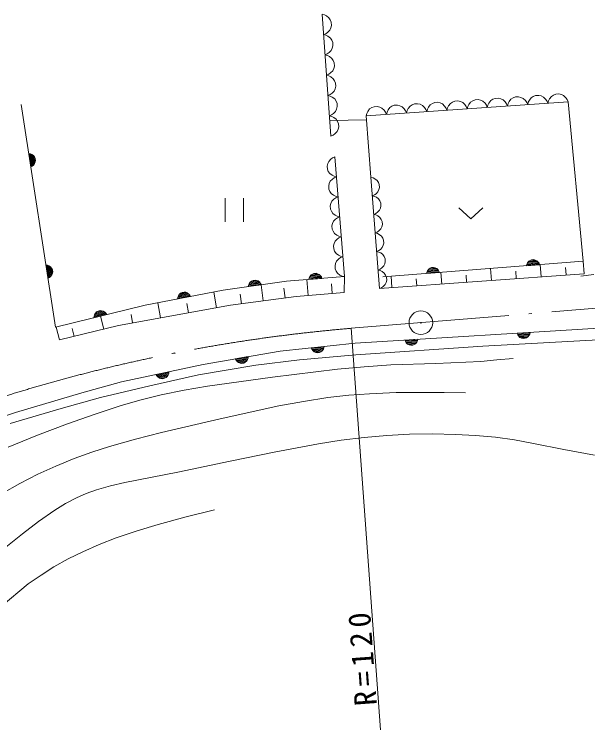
# Model space of a CAD drawing. Units: millimetres, scale not verified. Extents: x -625 to 708451, y -625 to 363079.
# Drawn here: x 256605 to 300098, y 247305 to 301595 of the extents above; entities that cross this region are included whole.
import ezdxf

# ---------------------------------------------------------------- set-up
doc = ezdxf.new("R2010")
doc.units = ezdxf.units.MM
doc.header["$LTSCALE"] = 1000
doc.linetypes.add('LONG_DASHED_DOTTED', pattern=[15.25, 12, -1.5, 0.25, -1.5])
doc.layers.add('S-SUV', color=7, linetype='Continuous', lineweight=13)
doc.styles.add('ＭＳ ゴシック', font='')
doc.styles.get('ＭＳ ゴシック').set_extended_font_data('MS Gothic')

msp = doc.modelspace()

# ---------------------------------------------------------------- linework, layer by layer
at = {"layer": 'S-SUV'}
for p, q in [((279950, 301595), (280610, 292354)), ((280132, 301546), (279950, 301595)), ((280288, 301468), (280132, 301546)), ((280468, 301330), (280288, 301468)), ((280573, 301167), (280468, 301330)), ((280644, 300991), (280573, 301167)), ((280661, 300752), (280644, 300991)), ((280233, 300125), (280377, 300229)), ((280377, 300229), (280536, 300391)), ((280536, 300391), (280616, 300567)), ((280616, 300567), (280661, 300752)), ((280060, 300055), (280233, 300125)), ((280242, 300006), (280060, 300055)), ((280398, 299928), (280242, 300006)), ((280578, 299790), (280398, 299928)), ((280683, 299627), (280578, 299790)), ((280754, 299451), (280683, 299627)), ((280726, 299027), (280771, 299212)), ((280771, 299212), (280754, 299451)), ((280343, 298585), (280487, 298688)), ((280487, 298688), (280646, 298851)), ((280646, 298851), (280726, 299027)), ((280170, 298515), (280343, 298585)), ((280352, 298466), (280170, 298515)), ((280508, 298388), (280352, 298466)), ((280688, 298250), (280508, 298388)), ((280793, 298087), (280688, 298250)), ((280864, 297910), (280793, 298087)), ((280836, 297487), (280881, 297672)), ((280881, 297672), (280864, 297910)), ((280280, 296975), (280453, 297045)), ((280462, 296926), (280280, 296975)), ((280453, 297045), (280597, 297148)), ((280597, 297148), (280756, 297311)), ((280756, 297311), (280836, 297487)), ((280618, 296848), (280462, 296926)), ((280799, 296710), (280618, 296848)), ((280903, 296547), (280799, 296710)), ((280974, 296370), (280903, 296547)), ((280866, 295770), (280946, 295946)), ((280946, 295946), (280991, 296131)), ((280991, 296131), (280974, 296370)), ((280390, 295435), (280563, 295505)), ((280572, 295386), (280390, 295435)), ((280563, 295505), (280707, 295608)), ((280728, 295308), (280572, 295386)), ((280707, 295608), (280866, 295770)), ((294854, 295338), (294617, 295321)), ((295038, 295293), (294854, 295338)), ((295972, 295357), (295810, 295254)), ((296148, 295427), (295972, 295357)), ((296385, 295443), (296148, 295427)), ((296569, 295398), (296385, 295443)), ((296744, 295318), (296569, 295398)), ((297341, 295359), (297204, 295181)), ((297503, 295463), (297341, 295359)), ((297679, 295533), (297503, 295463)), ((297917, 295549), (297679, 295533)), ((298101, 295504), (297917, 295549)), ((298275, 295424), (298101, 295504)), ((298436, 295266), (298275, 295424)), ((280909, 295170), (280728, 295308)), ((281013, 295007), (280909, 295170)), ((281084, 294830), (281013, 295007)), ((281101, 294591), (281084, 294830)), ((283295, 293894), (298608, 294951)), ((287197, 294810), (286960, 294793)), ((287381, 294765), (287197, 294810)), ((288315, 294829), (288153, 294726)), ((288491, 294899), (288315, 294829)), ((288729, 294915), (288491, 294899)), ((288913, 294870), (288729, 294915)), ((289087, 294790), (288913, 294870)), ((289685, 294831), (289547, 294653)), ((289847, 294935), (289685, 294831)), ((290023, 295005), (289847, 294935)), ((290260, 295021), (290023, 295005)), ((290444, 294976), (290260, 295021)), ((290619, 294896), (290444, 294976)), ((290780, 294738), (290619, 294896)), ((291216, 294937), (291078, 294758)), ((291378, 295040), (291216, 294937)), ((291554, 295110), (291378, 295040)), ((291791, 295127), (291554, 295110)), ((291975, 295082), (291791, 295127)), ((292150, 295001), (291975, 295082)), ((292311, 294843), (292150, 295001)), ((292413, 294700), (292311, 294843)), ((292610, 294864), (292532, 294708)), ((292747, 295043), (292610, 294864)), ((292909, 295146), (292747, 295043)), ((293085, 295216), (292909, 295146)), ((293323, 295232), (293085, 295216)), ((293507, 295187), (293323, 295232)), ((293681, 295107), (293507, 295187)), ((293842, 294949), (293681, 295107)), ((293944, 294806), (293842, 294949)), ((294014, 294634), (293944, 294806)), ((294063, 294814), (294014, 294634)), ((294141, 294969), (294063, 294814)), ((294279, 295148), (294141, 294969)), ((294441, 295252), (294279, 295148)), ((294617, 295321), (294441, 295252)), ((295213, 295213), (295038, 295293)), ((295374, 295054), (295213, 295213)), ((295476, 294911), (295374, 295054)), ((295545, 294739), (295476, 294911)), ((295594, 294920), (295545, 294739)), ((295672, 295075), (295594, 294920)), ((295810, 295254), (295672, 295075)), ((296905, 295160), (296744, 295318)), ((297007, 295017), (296905, 295160)), ((297077, 294845), (297007, 295017)), ((297126, 295025), (297077, 294845)), ((297204, 295181), (297126, 295025)), ((298539, 295123), (298436, 295266)), ((298608, 294951), (298539, 295123)), ((298608, 294951), (299752, 282849)), ((257128, 294747), (259741, 277849)), ((280976, 294230), (281056, 294406)), ((281056, 294406), (281101, 294591)), ((283559, 294409), (283422, 294230)), ((283721, 294512), (283559, 294409)), ((283897, 294582), (283721, 294512)), ((284135, 294599), (283897, 294582)), ((284319, 294554), (284135, 294599)), ((284493, 294473), (284319, 294554)), ((284654, 294315), (284493, 294473)), ((284756, 294172), (284654, 294315)), ((284953, 294336), (284875, 294180)), ((285091, 294514), (284953, 294336)), ((285253, 294618), (285091, 294514)), ((285429, 294688), (285253, 294618)), ((285666, 294704), (285429, 294688)), ((285850, 294659), (285666, 294704)), ((286025, 294579), (285850, 294659)), ((286186, 294421), (286025, 294579)), ((286288, 294278), (286186, 294421)), ((286357, 294106), (286288, 294278)), ((286406, 294286), (286357, 294106)), ((286484, 294441), (286406, 294286)), ((286622, 294620), (286484, 294441)), ((286784, 294724), (286622, 294620)), ((286960, 294793), (286784, 294724)), ((287556, 294685), (287381, 294765)), ((287717, 294526), (287556, 294685)), ((287819, 294383), (287717, 294526)), ((287889, 294211), (287819, 294383)), ((287938, 294392), (287889, 294211)), ((288016, 294547), (287938, 294392)), ((288153, 294726), (288016, 294547)), ((289248, 294632), (289087, 294790)), ((289350, 294489), (289248, 294632)), ((289420, 294317), (289350, 294489)), ((289469, 294497), (289420, 294317)), ((289547, 294653), (289469, 294497)), ((290882, 294595), (290780, 294738)), ((290951, 294422), (290882, 294595)), ((291000, 294603), (290951, 294422)), ((291078, 294758), (291000, 294603)), ((292483, 294528), (292413, 294700)), ((292532, 294708), (292483, 294528)), ((280500, 293894), (280673, 293965)), ((280682, 293845), (280500, 293894)), ((280673, 293965), (280817, 294068)), ((280838, 293768), (280682, 293845)), ((280817, 294068), (280976, 294230)), ((281019, 293630), (280838, 293768)), ((283344, 294075), (283295, 293894)), ((283647, 289230), (283295, 293894)), ((283422, 294230), (283344, 294075)), ((284826, 294000), (284756, 294172)), ((284875, 294180), (284826, 294000)), ((280527, 293527), (283318, 293588)), ((281123, 293467), (281019, 293630)), ((281194, 293290), (281123, 293467)), ((281211, 293051), (281194, 293290)), ((280927, 292528), (281086, 292690)), ((281086, 292690), (281166, 292866)), ((281166, 292866), (281211, 293051)), ((280610, 292354), (280783, 292425)), ((280783, 292425), (280927, 292528)), ((257705, 291017), (257825, 290995)), ((257858, 290028), (257705, 291017)), ((257771, 291001), (257916, 290063)), ((257825, 290995), (257930, 290953)), ((257974, 290097), (257836, 290986)), ((257904, 290959), (258030, 290146)), ((257930, 290953), (258054, 290873)), ((258084, 290200), (257973, 290919)), ((258044, 290869), (258137, 290271)), ((258054, 290873), (258130, 290774)), ((258180, 290397), (258124, 290765)), ((258130, 290774), (258185, 290663)), ((258185, 290663), (258208, 290510)), ((258208, 290510), (258189, 290388)), ((280608, 290597), (280454, 290436)), ((280749, 290700), (280608, 290597)), ((280918, 290770), (280749, 290700)), ((281641, 281685), (280918, 290770)), ((257966, 290083), (257858, 290028)), ((258053, 290157), (257966, 290083)), ((258147, 290270), (258053, 290157)), ((258189, 290388), (258147, 290270)), ((280376, 290262), (280333, 290080)), ((280333, 290080), (280352, 289845)), ((280454, 290436), (280376, 290262)), ((280352, 289845), (280423, 289672)), ((280423, 289672), (280527, 289512)), ((280527, 289512), (280705, 289378)), ((280705, 289378), (280860, 289303)), ((280574, 288922), (280496, 288748)), ((280729, 289083), (280574, 288922)), ((280869, 289185), (280729, 289083)), ((280860, 289303), (281039, 289256)), ((281039, 289256), (280869, 289185)), ((283647, 289230), (284307, 280781)), ((283813, 289186), (283647, 289230)), ((283957, 289116), (283813, 289186)), ((284122, 288991), (283957, 289116)), ((284219, 288843), (284122, 288991)), ((284285, 288681), (284219, 288843)), ((280496, 288748), (280454, 288566)), ((280454, 288566), (280472, 288331)), ((280472, 288331), (280543, 288157)), ((284189, 288132), (284262, 288293)), ((284262, 288293), (284302, 288463)), ((284302, 288463), (284285, 288681)), ((280543, 288157), (280648, 287998)), ((280648, 287998), (280826, 287864)), ((280826, 287864), (280980, 287788)), ((280980, 287788), (281159, 287742)), ((281159, 287742), (280990, 287671)), ((283757, 287822), (283914, 287887)), ((283923, 287778), (283757, 287822)), ((283914, 287887), (284045, 287983)), ((284067, 287708), (283923, 287778)), ((284045, 287983), (284189, 288132)), ((272604, 287646), (272604, 285846)), ((273985, 285846), (273985, 287646)), ((280617, 287234), (280574, 287051)), ((280694, 287408), (280617, 287234)), ((280849, 287568), (280694, 287408)), ((280990, 287671), (280849, 287568)), ((284232, 287583), (284067, 287708)), ((284329, 287434), (284232, 287583)), ((284395, 287273), (284329, 287434)), ((284412, 287055), (284395, 287273)), ((280574, 287051), (280593, 286817)), ((280593, 286817), (280664, 286643)), ((284155, 286574), (284299, 286724)), ((284299, 286724), (284372, 286885)), ((284372, 286885), (284412, 287055)), ((290334, 286914), (291234, 286063)), ((291234, 286063), (292134, 286914)), ((280664, 286643), (280768, 286484)), ((280768, 286484), (280946, 286350)), ((280946, 286350), (281101, 286274)), ((281110, 286157), (280970, 286054)), ((281101, 286274), (281280, 286227)), ((281280, 286227), (281110, 286157)), ((283867, 286414), (284025, 286479)), ((284033, 286370), (283867, 286414)), ((284025, 286479), (284155, 286574)), ((284177, 286300), (284033, 286370)), ((284342, 286175), (284177, 286300)), ((284439, 286026), (284342, 286175)), ((280737, 285720), (280695, 285537)), ((280815, 285893), (280737, 285720)), ((280970, 286054), (280815, 285893)), ((284505, 285865), (284439, 286026)), ((284482, 285477), (284522, 285647)), ((284522, 285647), (284505, 285865)), ((280695, 285537), (280713, 285302)), ((280713, 285302), (280784, 285129)), ((280784, 285129), (280888, 284970)), ((283977, 285006), (284135, 285071)), ((284135, 285071), (284265, 285166)), ((284265, 285166), (284409, 285316)), ((284409, 285316), (284482, 285477)), ((280888, 284970), (281067, 284835)), ((281090, 284540), (280935, 284379)), ((281067, 284835), (281221, 284760)), ((281231, 284643), (281090, 284540)), ((281221, 284760), (281400, 284713)), ((281400, 284713), (281231, 284643)), ((284143, 284962), (283977, 285006)), ((284287, 284892), (284143, 284962)), ((284452, 284766), (284287, 284892)), ((284549, 284618), (284452, 284766)), ((284615, 284457), (284549, 284618)), ((280858, 284205), (280815, 284023)), ((280815, 284023), (280834, 283788)), ((280935, 284379), (280858, 284205)), ((284519, 283908), (284592, 284069)), ((284592, 284069), (284632, 284239)), ((284632, 284239), (284615, 284457)), ((280834, 283788), (280905, 283615)), ((280905, 283615), (281009, 283455)), ((281009, 283455), (281187, 283321)), ((284087, 283597), (284245, 283663)), ((284253, 283554), (284087, 283597)), ((284245, 283663), (284375, 283758)), ((284397, 283484), (284253, 283554)), ((284375, 283758), (284519, 283908)), ((284562, 283358), (284397, 283484)), ((281056, 282865), (280978, 282691)), ((281211, 283026), (281056, 282865)), ((281187, 283321), (281342, 283246)), ((281351, 283128), (281211, 283026)), ((281342, 283246), (281521, 283199)), ((281521, 283199), (281351, 283128)), ((284659, 283210), (284562, 283358)), ((284725, 283049), (284659, 283210)), ((284742, 282830), (284725, 283049)), ((295628, 282850), (295733, 282918)), ((295631, 282840), (296234, 282888)), ((295733, 282918), (295847, 282965)), ((296112, 282941), (295741, 282912)), ((295847, 282965), (296001, 282977)), ((296001, 282977), (296121, 282949)), ((296121, 282949), (296236, 282898)), ((296236, 282898), (296342, 282796)), ((259011, 282568), (259131, 282546)), ((259164, 281580), (259011, 282568)), ((259077, 282553), (259222, 281614)), ((259131, 282546), (259236, 282504)), ((259280, 281648), (259143, 282537)), ((259210, 282510), (259336, 281697)), ((259236, 282504), (259360, 282424)), ((259391, 281751), (259280, 282470)), ((259350, 282420), (259443, 281822)), ((259360, 282424), (259436, 282325)), ((259487, 281948), (259430, 282316)), ((259436, 282325), (259491, 282214)), ((280978, 282691), (280936, 282509)), ((280936, 282509), (280954, 282274)), ((284355, 282255), (284485, 282350)), ((284485, 282350), (284629, 282499)), ((284571, 281661), (299752, 282849)), ((284629, 282499), (284702, 282661)), ((284702, 282661), (284742, 282830)), ((288037, 282256), (288142, 282324)), ((288142, 282324), (288256, 282371)), ((288521, 282347), (288150, 282318)), ((288256, 282371), (288411, 282383)), ((288411, 282383), (288531, 282355)), ((288531, 282355), (288645, 282304)), ((292797, 281400), (292730, 282315)), ((295458, 282513), (295489, 282631)), ((296455, 282591), (295458, 282513)), ((295478, 282578), (296425, 282652)), ((295489, 282631), (295539, 282733)), ((296396, 282712), (295498, 282642)), ((295531, 282707), (296351, 282771)), ((295539, 282733), (295628, 282850)), ((296301, 282830), (295576, 282773)), ((296342, 282796), (296409, 282703)), ((296409, 282703), (296455, 282591)), ((296570, 281675), (296501, 282617)), ((298457, 281813), (298415, 282386)), ((299821, 281912), (299752, 282849)), ((259453, 281822), (259359, 281708)), ((259496, 281939), (259453, 281822)), ((259491, 282214), (259515, 282061)), ((259515, 282061), (259496, 281939)), ((279027, 281697), (279116, 281814)), ((279789, 281793), (279064, 281737)), ((279116, 281814), (279221, 281882)), ((279119, 281804), (279722, 281851)), ((279221, 281882), (279335, 281929)), ((279600, 281904), (279229, 281875)), ((279335, 281929), (279490, 281941)), ((279490, 281941), (279610, 281912)), ((279610, 281912), (279724, 281861)), ((279724, 281861), (279830, 281759)), ((280954, 282274), (281025, 282101)), ((281025, 282101), (281129, 281941)), ((281129, 281941), (281308, 281807)), ((281308, 281807), (281462, 281732)), ((284197, 282189), (284355, 282255)), ((284363, 282146), (284197, 282189)), ((299821, 281912), (284307, 280781)), ((284507, 282075), (284363, 282146)), ((284672, 281950), (284507, 282075)), ((284769, 281802), (284672, 281950)), ((284835, 281641), (284769, 281802)), ((287868, 281919), (287899, 282037)), ((288865, 281997), (287868, 281919)), ((287888, 281984), (288835, 282058)), ((287899, 282037), (287948, 282139)), ((288805, 282118), (287908, 282048)), ((287940, 282113), (288760, 282177)), ((287948, 282139), (288037, 282256)), ((288710, 282236), (287985, 282179)), ((288040, 282246), (288643, 282293)), ((288645, 282304), (288751, 282202)), ((288751, 282202), (288818, 282109)), ((288818, 282109), (288865, 281997)), ((289023, 281125), (288959, 282013)), ((290910, 281263), (290871, 281803)), ((294683, 281538), (294643, 282095)), ((300568, 281845), (299575, 281730)), ((259272, 281634), (259164, 281580)), ((259359, 281708), (259272, 281634)), ((272449, 280648), (277248, 281347)), ((274413, 281124), (275227, 281242)), ((274419, 281150), (274500, 281273)), ((275174, 281298), (274454, 281193)), ((274500, 281273), (274600, 281348)), ((274504, 281263), (275103, 281350)), ((274600, 281348), (274711, 281402)), ((274977, 281395), (274609, 281342)), ((274711, 281402), (274865, 281424)), ((274865, 281424), (274986, 281404)), ((274986, 281404), (275104, 281361)), ((275104, 281361), (275216, 281266)), ((275216, 281266), (275289, 281178)), ((277248, 281347), (281641, 281685)), ((278892, 280259), (278790, 281466)), ((278946, 281477), (278977, 281595)), ((279943, 281554), (278946, 281477)), ((278966, 281542), (279913, 281615)), ((278977, 281595), (279027, 281697)), ((279884, 281675), (278986, 281606)), ((279019, 281671), (279839, 281734)), ((279830, 281759), (279897, 281666)), ((279897, 281666), (279943, 281554)), ((281462, 281732), (281641, 281685)), ((281631, 280490), (281641, 281685)), ((284739, 281091), (284812, 281253)), ((284812, 281253), (284852, 281422)), ((284852, 281422), (284835, 281641)), ((285250, 280850), (285187, 281711)), ((287137, 280987), (287099, 281512)), ((275343, 281070), (274354, 280926)), ((274354, 280926), (274377, 281045)), ((274369, 280991), (275309, 281128)), ((274377, 281045), (274419, 281150)), ((275276, 281186), (274385, 281057)), ((275289, 281178), (275343, 281070)), ((275493, 279852), (275331, 281068)), ((277150, 280072), (277052, 280814)), ((280718, 280413), (280658, 281129)), ((284307, 280781), (284465, 280847)), ((284465, 280847), (284595, 280942)), ((284595, 280942), (284739, 281091)), ((266523, 279522), (272449, 280648)), ((269977, 280179), (268995, 279992)), ((269008, 280058), (269941, 280235)), ((269013, 280112), (269051, 280219)), ((269905, 280292), (269021, 280124)), ((269046, 280192), (269854, 280346)), ((269051, 280219), (269126, 280345)), ((269798, 280399), (269083, 280263)), ((269126, 280345), (269223, 280425)), ((269131, 280336), (269725, 280449)), ((269223, 280425), (269332, 280483)), ((269598, 280488), (269232, 280419)), ((269332, 280483), (269484, 280512)), ((269484, 280512), (269606, 280497)), ((269606, 280497), (269726, 280459)), ((269726, 280459), (269842, 280369)), ((269842, 280369), (269919, 280285)), ((269919, 280285), (269977, 280179)), ((271945, 279329), (271730, 280512)), ((277979, 280182), (273006, 279522)), ((273835, 279632), (273740, 280349)), ((281631, 280490), (277979, 280182)), ((267698, 278559), (267490, 279706)), ((268995, 279992), (269013, 280112)), ((269822, 278944), (269695, 279643)), ((259741, 277849), (266523, 279522)), ((262764, 278917), (263351, 279061)), ((262851, 279010), (262956, 279075)), ((263222, 279094), (262860, 279005)), ((262956, 279075), (263107, 279112)), ((263107, 279112), (263230, 279104)), ((263230, 279104), (263351, 279072)), ((263351, 279072), (263472, 278988)), ((273006, 279522), (264514, 277982)), ((263618, 278805), (262647, 278566)), ((262647, 278566), (262658, 278687)), ((262656, 278633), (263578, 278860)), ((262658, 278687), (262691, 278796)), ((263539, 278915), (262665, 278699)), ((262687, 278769), (263485, 278966)), ((262691, 278796), (262759, 278926)), ((263427, 279016), (262720, 278842)), ((262759, 278926), (262851, 279010)), ((263392, 277706), (263150, 278690)), ((263472, 278988), (263554, 278908)), ((263554, 278908), (263618, 278805)), ((265575, 278174), (265459, 278814)), ((264514, 277982), (260025, 276881)), ((282465, 276645), (308021, 278195)), ((260025, 276881), (259784, 277865)), ((261147, 277156), (261003, 277745)), ((282169, 277765), (284377, 247305)), ((294744, 277390), (295742, 277451)), ((295742, 277451), (295709, 277333)), ((286225, 276874), (287223, 276934)), ((287223, 276934), (287190, 276817)), ((292155, 276406), (308458, 277300)), ((294788, 277278), (294744, 277390)), ((295721, 277387), (294773, 277329)), ((294854, 277184), (294788, 277278)), ((294801, 277268), (295700, 277323)), ((295666, 277258), (294845, 277208)), ((294958, 277080), (294854, 277184)), ((294894, 277149), (295620, 277193)), ((295071, 277027), (294958, 277080)), ((295564, 277127), (294960, 277090)), ((295191, 276996), (295071, 277027)), ((295081, 277035), (295453, 277057)), ((295346, 277006), (295191, 276996)), ((295461, 277050), (295346, 277006)), ((295567, 277117), (295461, 277050)), ((295658, 277233), (295567, 277117)), ((295709, 277333), (295658, 277233)), ((276783, 276032), (282465, 276645)), ((279127, 276285), (280121, 276392)), ((280121, 276392), (280094, 276274)), ((282499, 275745), (292155, 276406)), ((286270, 276761), (286225, 276874)), ((287202, 276870), (286254, 276813)), ((286335, 276667), (286270, 276761)), ((286283, 276752), (287181, 276806)), ((287147, 276742), (286326, 276692)), ((286439, 276563), (286335, 276667)), ((286375, 276632), (287101, 276676)), ((286553, 276510), (286439, 276563)), ((287045, 276610), (286441, 276574)), ((286672, 276480), (286553, 276510)), ((286562, 276518), (286934, 276541)), ((286827, 276489), (286672, 276480)), ((286942, 276534), (286827, 276489)), ((287048, 276600), (286942, 276534)), ((287139, 276716), (287048, 276600)), ((287190, 276817), (287139, 276716)), ((270940, 275031), (276783, 276032)), ((279177, 276175), (279127, 276285)), ((280103, 276328), (279159, 276226)), ((279247, 276084), (279177, 276175)), ((279190, 276166), (280085, 276263)), ((280054, 276197), (279237, 276108)), ((279355, 275985), (279247, 276084)), ((279288, 276051), (280011, 276129)), ((279471, 275938), (279355, 275985)), ((279958, 276061), (279357, 275996)), ((279592, 275913), (279471, 275938)), ((279480, 275946), (279851, 275986)), ((279746, 275930), (279592, 275913)), ((279859, 275979), (279746, 275930)), ((279962, 276051), (279859, 275979)), ((280047, 276171), (279962, 276051)), ((280094, 276274), (280047, 276171)), ((273369, 275447), (274354, 275616)), ((273425, 275340), (273369, 275447)), ((274340, 275550), (273404, 275390)), ((273501, 275254), (273425, 275340)), ((273439, 275333), (274326, 275484)), ((274300, 275417), (273489, 275278)), ((273615, 275162), (273501, 275254)), ((273544, 275224), (274261, 275347)), ((274212, 275275), (273616, 275173)), ((274217, 275265), (274118, 275188)), ((274294, 275390), (274217, 275265)), ((274334, 275496), (274294, 275390)), ((274354, 275616), (274334, 275496)), ((274937, 274967), (278242, 275376)), ((278242, 275376), (282499, 275745)), ((288579, 275089), (291990, 275253)), ((291990, 275253), (293213, 275362)), ((293213, 275362), (294446, 275484)), ((264742, 273708), (270940, 275031)), ((270582, 274229), (274937, 274967)), ((273734, 275122), (273615, 275162)), ((273856, 275105), (273734, 275122)), ((273743, 275131), (274110, 275194)), ((274009, 275131), (273856, 275105)), ((274118, 275188), (274009, 275131)), ((281114, 274659), (283142, 274852)), ((283142, 274852), (285174, 274985)), ((285174, 274985), (288579, 275089)), ((266897, 273412), (270582, 274229)), ((267352, 274265), (268330, 274474)), ((267413, 274160), (267352, 274265)), ((268318, 274408), (267389, 274209)), ((267427, 274153), (268307, 274341)), ((268283, 274272), (267479, 274101)), ((267536, 274049), (268248, 274201)), ((268279, 274246), (268206, 274118)), ((268315, 274353), (268279, 274246)), ((268330, 274474), (268315, 274353)), ((276181, 274047), (281114, 274659)), ((261735, 272858), (264742, 273708)), ((267492, 274078), (267413, 274160)), ((267610, 273990), (267492, 274078)), ((268202, 274127), (267610, 274001)), ((267730, 273955), (267610, 273990)), ((267853, 273943), (267730, 273955)), ((267738, 273964), (268102, 274042)), ((268004, 273975), (267853, 273943)), ((268111, 274036), (268004, 273975)), ((268206, 274118), (268111, 274036)), ((271252, 273374), (276181, 274047)), ((263144, 272518), (266897, 273412)), ((269488, 273078), (271252, 273374)), ((256687, 271388), (261735, 272858)), ((266216, 272344), (267747, 272725)), ((267747, 272725), (269488, 273078)), ((280393, 272503), (281968, 272684)), ((281968, 272684), (283558, 272805)), ((283558, 272805), (285563, 272884)), ((285563, 272884), (287585, 272904)), ((287585, 272904), (289208, 272892)), ((289208, 272892), (290833, 272867)), ((260151, 271682), (263144, 272518)), ((264699, 271906), (266216, 272344)), ((276681, 271878), (278529, 272220)), ((278529, 272220), (280393, 272503)), ((256282, 270554), (260151, 271682)), ((262654, 271237), (264699, 271906)), ((272216, 270895), (276681, 271878)), ((253134, 270187), (256687, 271388)), ((260637, 270514), (262654, 271237)), ((258376, 269657), (260637, 270514)), ((267777, 269857), (272216, 270895)), ((265788, 269360), (267777, 269857)), ((256139, 268744), (258376, 269657)), ((263816, 268806), (265788, 269360)), ((281405, 269265), (283151, 269480)), ((283151, 269480), (284864, 269630)), ((284864, 269630), (286582, 269720)), ((286582, 269720), (288332, 269747)), ((288332, 269747), (290083, 269714)), ((290083, 269714), (291593, 269635)), ((291593, 269635), (293098, 269495)), ((293098, 269495), (294544, 269294)), ((294544, 269294), (295977, 269035)), ((262474, 268374), (263816, 268806)), ((276316, 268363), (279677, 268992)), ((279677, 268992), (281405, 269265)), ((295977, 269035), (298284, 268560)), ((261151, 267886), (262474, 268374)), ((272979, 267678), (276316, 268363)), ((298284, 268560), (300609, 268143)), ((259764, 267313), (261151, 267886)), ((269007, 266843), (272979, 267678)), ((258400, 266685), (259764, 267313)), ((257029, 265982), (258400, 266685)), ((264994, 266060), (269007, 266843)), ((263898, 265815), (264994, 266060)), ((255694, 265230), (257029, 265982)), ((262056, 265237), (262832, 265515)), ((262832, 265515), (263898, 265815)), ((261311, 264907), (262056, 265237)), ((259682, 263969), (260483, 264465)), ((260483, 264465), (261311, 264907)), ((258433, 263096), (259682, 263969)), ((269645, 263462), (271782, 264002)), ((267520, 262887), (269645, 263462)), ((257225, 262179), (258433, 263096)), ((265920, 262403), (267520, 262887)), ((264337, 261862), (265920, 262403)), ((255847, 261044), (257225, 262179)), ((263054, 261364), (264337, 261862)), ((261798, 260811), (263054, 261364)), ((260697, 260264), (261798, 260811)), ((259615, 259659), (260697, 260264)), ((258630, 259040), (259615, 259659)), ((257665, 258362), (258630, 259040)), ((255607, 256653), (257665, 258362))]:
    msp.add_line(p, q, dxfattribs=at)
at = {"layer": 'S-SUV', "linetype": 'LONG_DASHED_DOTTED'}
msp.add_line((282169, 277765), (315940, 280542), dxfattribs=at)
at = {"layer": 'S-SUV'}
for radius in [896, 27]:
    msp.add_circle((287444, 278192), radius, dxfattribs=at)
at = {"layer": 'S-SUV', "linetype": 'LONG_DASHED_DOTTED'}
msp.add_arc((292392, 156052), 122142, 94.80121, 117.50217, dxfattribs=at)

# ---------------------------------------------------------------- texts
at = {"layer": 'S-SUV', "insert": (284139, 249174), "char_height": 1686, "attachment_point": 7, "rotation": 94.2, "style": 'ＭＳ ゴシック'}
msp.add_mtext('\\T1.3;R=120', dxfattribs=at)

doc.saveas('drawing.dxf')
